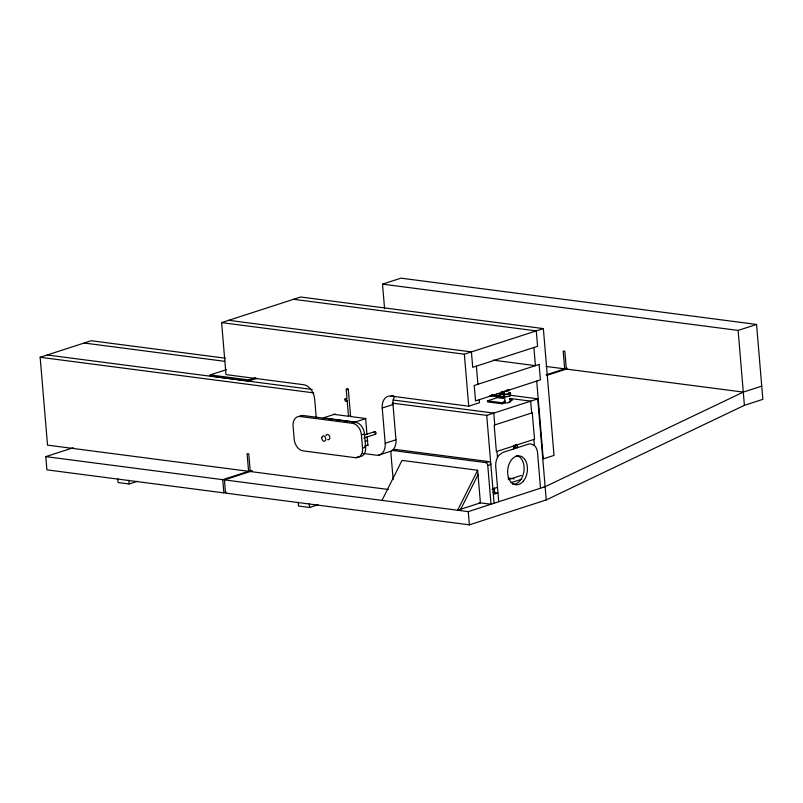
<?xml version="1.0" encoding="UTF-8"?>
<svg xmlns="http://www.w3.org/2000/svg" width="803" height="803" viewBox="0 0 803 803"><rect width="100%" height="100%" fill="white"/><g stroke="black" fill="none" stroke-linecap="round" stroke-linejoin="round"><path stroke-width="1.2" d="M382.007 500.389L402.022 460.41L477.665 470.257L480.405 502.869L457.65 510.236L477.665 470.257M460.731 509.243L478.036 474.663M544.203 487.009L545.016 485.393L537.749 398.85L510.377 395.287M384.597 308.814L382.519 284.142L400.968 278.159L756.556 324.442L762.85 399.342L744.401 405.324L546.231 499.928L469.384 524.841L225.533 493.102L224.418 479.883L468.269 511.621L545.127 486.708L743.297 392.105L761.736 386.123M388.341 489.489L250.245 471.512L248.759 453.886L247.103 453.675L248.579 471.301L47.528 445.133L40.15 357.275L91.181 340.733L225.523 358.218M316.221 417.46L314.686 399.221A13.611 9.556 72 0 0 303.624 384.707L225.994 374.61L221.628 322.615L300.633 297.01L543.36 328.598L554.01 455.411L543.25 458.894L536.715 381.084M256.94 378.364L248.84 380.993L210.286 375.975L210.205 374.921L226.406 369.671M210.286 375.975L212.604 375.222M210.205 374.921L248.749 379.939L255.665 377.701M226.255 492.119L223.866 492.891L46.905 469.855L45.791 456.636L73.234 447.743M346.976 398.288L346.274 389.897L348.422 389.204M221.628 322.615L464.355 354.203L543.36 328.598M300.161 416.506L303.233 415.512L355.659 422.338A10.891 7.649 72 0 1 364.512 433.951L365.616 447.161A10.891 7.649 72 0 1 358.539 456.706L355.468 457.7L303.052 450.874A10.891 7.649 72 0 1 294.199 439.271L293.085 426.052A10.891 7.649 72 0 1 300.161 416.506L352.587 423.332L355.659 422.338M335.182 414.047L323.348 417.881L355.197 422.027L365.847 418.574M362.916 453.444L376.356 455.191A13.611 9.556 72 0 0 385.199 443.266L382.238 408.014A13.611 9.556 72 0 1 391.081 396.09L393.229 395.397M117.78 478.829L118.091 482.533L129.193 483.978L137.544 481.268M333.446 414.308L348.482 416.265L350.64 415.563M382.238 408.014L392.998 404.531A13.611 9.556 72 0 1 394.614 396.331M45.791 456.636L222.762 479.672L251.399 470.387M546.12 374.871L566.978 368.115M352.587 423.332A10.891 7.649 72 0 1 361.43 434.945L364.512 433.951M224.418 479.883L252.393 470.819M546.592 375.473L566.878 368.898M364.361 434.995L374.75 431.623M363.829 438.006L375.362 434.272M499.406 394.052L500.57 393.671M391.081 396.09L468.721 406.198L479.471 402.704L479.22 399.713M509.574 401.661A2.951 0.662 -4.8 0 1 508.972 402.574A2.951 0.662 -4.8 0 1 505.087 402.855L502.176 403.809L487.572 401.901L487.481 400.848L497.318 397.656L503.401 398.449M365.335 441.369L367.704 440.606M364.522 446.157L368.075 445.013M487.481 400.848L502.086 402.745L505.007 401.801A2.951 0.662 -4.8 0 1 504.846 400.878M509.975 400.195L511.923 399.563L512.013 400.617L509.092 401.56M355.468 457.7A10.891 7.649 72 0 0 362.544 448.164L365.616 447.161M385.199 443.266L395.959 439.783L392.998 404.531M382.519 284.142L738.118 330.414L756.556 324.442M392.175 403.086L486.718 415.392L537.749 398.85M392.657 450.483L395.728 449.479L488.625 461.574A2.72 1.907 72 0 1 490.834 464.475L487.762 465.469A2.72 1.907 72 0 0 485.554 462.568L392.657 450.483A2.72 1.907 72 0 0 390.89 452.862L393.129 479.521M378.896 455.07L389.656 451.587A13.611 9.556 72 0 0 395.959 439.783M298.194 502.307L298.505 506.01L309.607 507.456L317.958 504.756M513.549 447.462L515.887 446.699M485.554 462.568L488.625 461.574M508.329 479.632L521.308 475.426M511.049 482.673L521.679 479.23M492.881 488.836L497.499 487.351M493.353 494.437L497.97 492.942L493.052 492.299M293.557 299.298L536.284 330.886L537.578 346.304L472.716 367.332L471.421 351.905L228.694 320.317M546.11 366.439L564.67 368.858L563.174 351.041L564.83 351.262L566.326 369.079L743.297 392.105M493.313 360.176L535.42 365.656L533.895 347.508M501.202 391.693L503.692 392.015M499.075 393.51L504.043 394.153A3.403 0.763 -4.8 0 0 508.841 393.731A3.403 0.763 -4.8 0 0 508.66 392.657M497.157 393.57L503.882 394.303M491.817 394.825L500.51 395.959M492.38 395.206L503.561 396.662A4.406 0.994 -4.8 0 0 509.343 396.24A4.406 0.994 -4.8 0 0 510.256 394.875M84.114 343.022L224.669 361.32M489.629 395.799L503.31 397.575M509.534 398.388L530.673 401.139L531.676 413.003M509.483 399.242L511.923 399.563M47.216 354.986L312.176 389.465M393.028 399.984L493.785 413.093L494.778 424.958M40.15 357.275L313.812 392.888M515.185 444.501L517.403 444.782L517.644 447.642L514.321 447.211M507.918 478.036L514.131 478.849M492.109 489.388L494.638 489.72M479.22 502.708L491.024 504.244L487.762 465.469M738.118 330.414L744.401 405.324M545.127 486.708L546.231 499.928M540.509 488.204L537.558 452.952A11.804 7.97 -82.6 0 0 534.537 445.615L530.703 443.808L528.595 444.089L502.778 452.46L498.904 455.291L497.408 457.65A11.804 7.97 -82.6 0 0 495.742 466.503L498.703 501.755M533.895 439.442L534.407 445.524M513.498 446.046L513.739 448.907M505.087 402.855L504.113 391.222A2.951 0.662 -4.8 0 0 508.711 390.68A2.951 0.662 -4.8 0 0 506.763 389.877M503.561 396.662L503.371 394.373A4.406 0.994 -4.8 0 0 509.574 393.821A4.406 0.994 -4.8 0 0 509.333 392.436M502.086 402.745L502.176 403.809M497.007 451.396L497.509 457.479M494.267 487.953L494.678 492.811M486.718 415.392L494.096 503.25M476.4 366.138L477.926 384.286M464.355 354.203L468.721 406.198M468.269 511.621L469.384 524.841M366.961 434.373L365.626 418.493L350.59 416.536L348.382 390.178A1.445 1.014 72 0 0 347.207 388.642A1.445 1.014 72 0 0 346.274 389.897M367.162 436.822L367.884 445.374M361.43 434.945L362.544 448.164M347.177 400.687L348.482 416.265M309.296 503.752L309.607 507.456M248.749 379.939L248.84 380.993M222.762 479.672L223.866 492.891M128.881 480.274L129.193 483.978M394.383 450.071A2.72 1.907 72 0 1 395.728 449.479M299.378 416.416A10.891 7.649 72 0 1 303.233 415.512M325.928 435.738A2.72 1.907 72 0 1 328.307 434.724A2.72 1.907 72 0 1 329.792 438.057A2.72 1.907 72 0 1 327.674 439.653M374.078 432.405A1.365 0.954 72 0 1 375.352 431.783A1.365 0.954 72 0 1 375.985 433.69A1.365 0.954 72 0 1 374.599 433.981M495.09 394.785A5.902 4.145 72 0 1 491.868 394.925M516.47 455.532A14.524 9.807 -82.6 0 1 523.957 471.07A14.524 9.807 -82.6 0 1 512.816 484.319M509.935 395.397A3.403 0.763 -4.8 0 1 509.032 396.02M507.546 396.351A3.403 0.763 -4.8 0 1 504.234 396.441M539.104 364.462L474.242 385.48L475.537 400.908L540.399 379.889L539.104 364.462M532.289 412.802L494.166 425.158L496.384 451.597L534.507 439.241L532.289 412.802M344.848 399.442A1.445 1.014 72 0 0 346.213 401.42A1.445 1.014 72 0 0 346.605 399.201A1.445 1.014 72 0 0 344.848 399.442M321.802 437.615A2.72 1.907 72 0 0 324.512 441.168A2.72 1.907 72 0 0 325.034 436.862A2.72 1.907 72 0 0 321.802 437.615M523.486 480.927A14.524 9.807 -82.6 0 0 521.428 456.495A14.524 9.807 -82.6 0 0 507.697 473.489A14.524 9.807 -82.6 0 0 523.486 480.927"/></g></svg>
